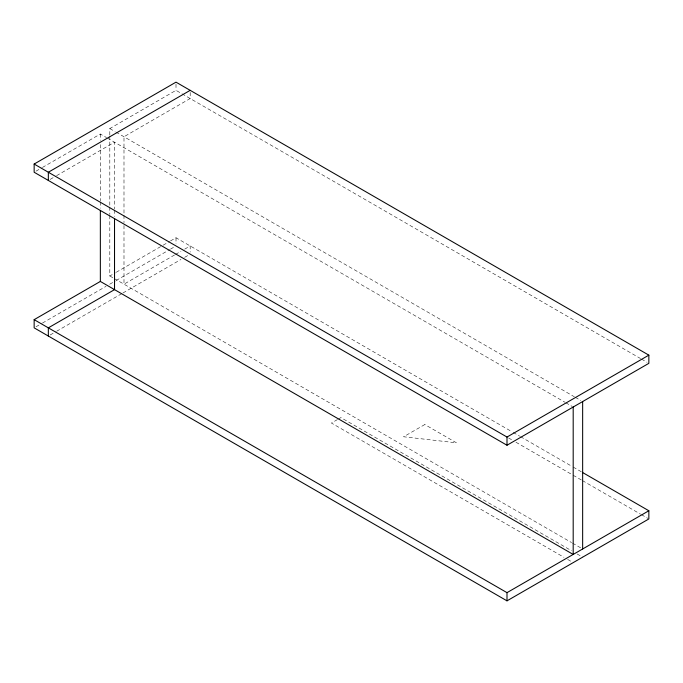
<?xml version="1.0" encoding="UTF-8"?>
<svg xmlns="http://www.w3.org/2000/svg" width="683" height="683" viewBox="0 0 683 683"><rect width="100%" height="100%" fill="white"/><g stroke="black" fill="none" stroke-linecap="round" stroke-linejoin="round"><path stroke-width="0.51" stroke-dasharray="3.42 2.56" d="M35.986 171.177L41.509 167.992M42.423 167.463L100.35 134.022L106.557 137.607M109.809 134.927L109.809 128.566L176.001 90.344L640.543 358.541M50.175 179.373L55.69 176.188M56.612 175.651L114.531 142.209L114.531 209.032M109.809 215.529L109.809 275.983L115.325 272.799M116.238 272.269L162.213 245.726M163.135 245.197L169.572 241.475M170.485 240.945L176.001 237.761L512.267 431.904M35.994 326.79L41.518 323.597M42.44 323.068L106.002 286.373M109.681 284.239L115.214 281.055M116.127 280.517L169.555 249.679M170.477 249.141L175.079 246.486M174.558 254.981L123.99 284.171L123.99 223.717M175.48 254.443L180.995 251.259M184.675 249.141L190.19 245.957L190.19 252.095M50.175 334.977L55.707 331.784M56.629 331.255L122.026 293.494M122.949 292.964L180.978 259.463M184.666 257.337L188.346 255.203M337.445 419.567L331.426 423.042L563.97 557.302M338.307 419.072L340.885 417.586L571.577 550.771M641.465 359.079L647.006 362.272M109.809 128.566L115.128 131.631M116.008 132.143L574.343 396.763M575.265 397.293L580.806 400.494M107.444 138.12L564.892 402.219M565.814 402.757L572.269 406.487M513.189 432.433L519.652 436.164M520.574 436.702L572.252 466.532M573.174 467.07L581.481 471.859M508.579 437.965L512.267 440.091M515.955 442.225L572.252 474.728M573.174 475.257L581.481 480.055M582.403 480.584L640.543 514.154M641.465 514.683L647.928 518.414M109.809 275.983L113.352 278.032M114.24 278.544L571.577 542.584M572.499 543.113L580.806 547.911M577.118 553.973L582.65 557.166M567.658 559.428L571.347 561.563M190.19 92.393L190.19 98.531L123.99 136.754L123.99 214.172M176.001 84.197L176.001 90.344M176.001 237.761L176.001 243.908M123.99 215.239L123.99 222.658M114.531 210.091L114.531 216.451M109.809 135.985L109.809 205.984M109.809 207.043L109.809 214.471M100.35 134.022L100.35 140.382M100.35 144.625L100.35 200.836M100.35 201.903L100.35 208.264M424.817 424.544L403.636 436.77L456.5 442.832L424.817 424.544"/><path stroke-width="1.02" d="M34.15 164.048L176.001 82.156L648.85 355.151L648.85 363.339L506.999 445.239L34.15 172.244L34.15 164.048L506.999 437.043L648.85 355.151M190.19 90.344L48.339 172.244L48.339 180.432M582.403 472.397L648.85 510.756L648.85 518.952L506.999 600.844L34.15 327.849L34.15 319.661L100.35 281.439L573.191 554.434L573.191 407.017M34.15 319.661L506.999 592.656L648.85 510.756M582.65 401.561L582.65 548.978M506.999 437.043L506.999 445.239M506.999 592.656L506.999 600.844M114.531 218.577L114.531 289.635L48.339 327.849L48.339 336.045M100.35 210.381L100.35 281.439"/></g></svg>
